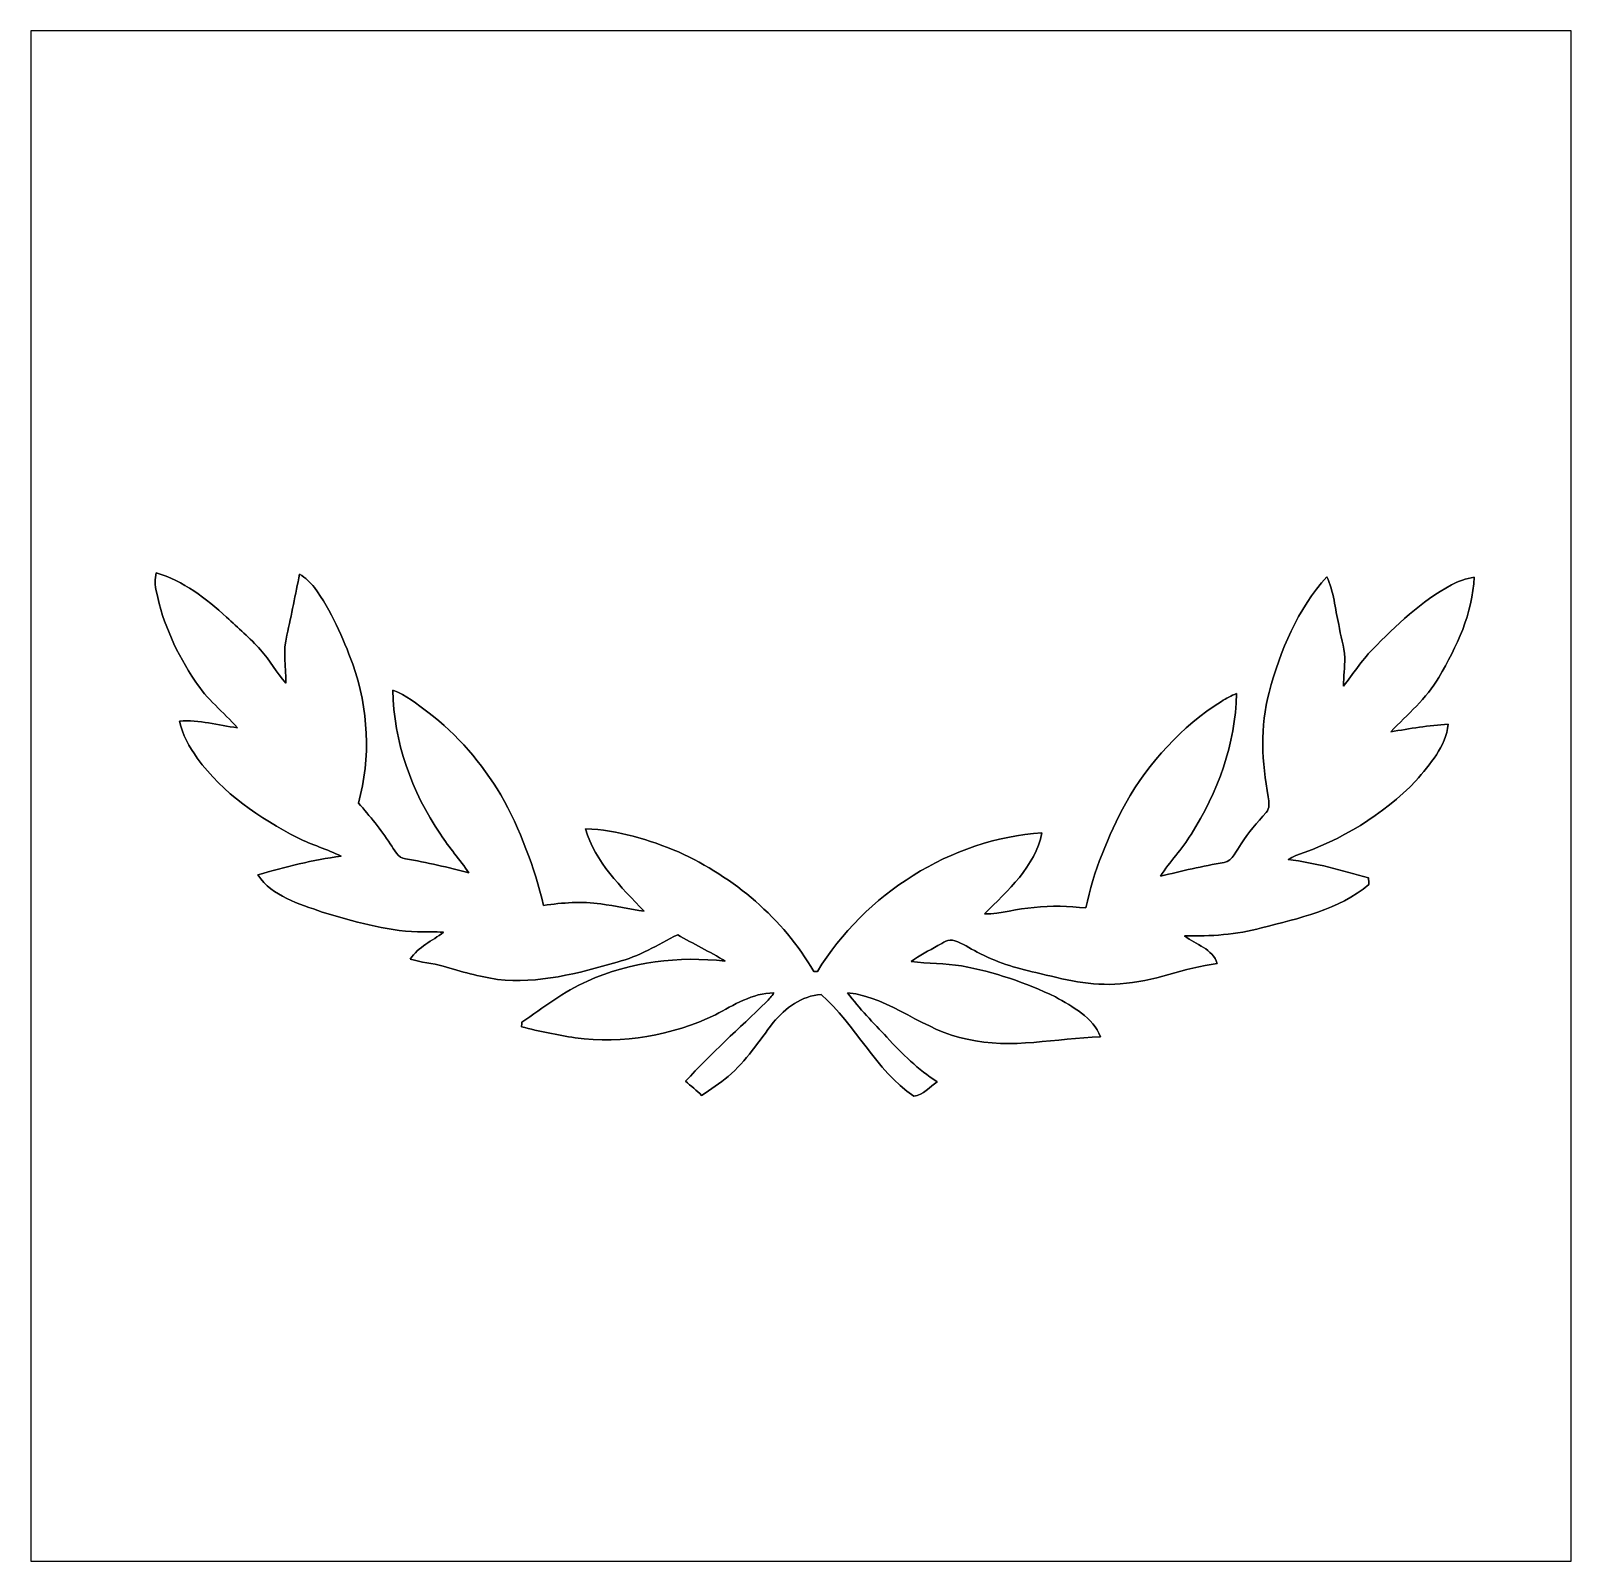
# Model space of a CAD drawing. Header units: centimetres. Extents: x -16.8 to 16.8, y -16.7 to 16.7.
import ezdxf

# ---------------------------------------------------------------- set-up
doc = ezdxf.new("R2010")
doc.units = ezdxf.units.CM
doc.header["$MEASUREMENT"] = 0
doc.layers.add('Layer 1', color=7, linetype='Continuous')

msp = doc.modelspace()

# ---------------------------------------------------------------- linework, layer by layer
at = {"layer": 'Layer 1', "color": 7}
for points, knots in [([(-16.77458, 16.66875), (-16.77458, 16.66875), (16.77458, 16.66875), (16.77458, 16.66875), (16.77458, 16.66875), (16.77458, 16.66875), (16.77458, -16.66875), (16.77458, -16.66875), (16.77458, -16.66875), (16.77458, -16.66875), (-16.77458, -16.66875), (-16.77458, -16.66875), (-16.77458, -16.66875), (-16.77458, -16.66875), (-16.77458, 16.66875), (-16.77458, 16.66875), (-16.77458, 16.66875), (-16.77458, 16.66875), (-16.77458, 16.66875), (-16.77458, 16.66875)], [0, 0, 0, 0, 0.16666667, 0.16666667, 0.16666667, 0.16666667, 0.33333333, 0.33333333, 0.33333333, 0.33333333, 0.5, 0.5, 0.5, 0.5, 0.66666667, 0.66666667, 0.66666667, 0.66666667, 1, 1, 1, 1]), ([(-14.04514, 4.85916), (-14.07019, 4.72405), (-14.07407, 4.58576), (-14.0395, 4.451), (-14.0395, 4.451), (-13.89627, 3.75214), (-13.59112, 3.0928), (-13.19601, 2.50155), (-13.19601, 2.50155), (-12.94342, 2.11561), (-12.57935, 1.82563), (-12.27349, 1.48519), (-12.27349, 1.48519), (-12.694, 1.53987), (-13.10605, 1.66511), (-13.53644, 1.63054), (-13.53644, 1.63054), (-13.4747, 1.33421), (-13.31842, 1.06821), (-13.14838, 0.82162), (-13.14838, 0.82162), (-12.59417, 0.05609), (-11.79019, -0.48154), (-10.96045, -0.90981), (-10.96045, -0.90981), (-10.6553, -1.06751), (-10.32157, -1.15746), (-10.01466, -1.31128), (-10.01466, -1.31128), (-10.63166, -1.38924), (-11.23421, -1.54481), (-11.83005, -1.71909), (-11.83005, -1.71909), (-11.51326, -2.19216), (-10.93188, -2.34491), (-10.42811, -2.52906), (-10.42811, -2.52906), (-9.75043, -2.72803), (-9.0618, -2.93476), (-8.35096, -2.95981), (-8.35096, -2.95981), (-8.16222, -2.96051), (-7.97348, -2.95451), (-7.78475, -2.96827), (-7.78475, -2.96827), (-8.03346, -3.15595), (-8.33296, -3.28189), (-8.50865, -3.55318), (-8.50865, -3.55318), (-8.27511, -3.62973), (-8.0264, -3.64031), (-7.79039, -3.70699), (-7.79039, -3.70699), (-7.40269, -3.82411), (-7.01181, -3.937), (-6.61, -3.99415), (-6.61, -3.99415), (-5.72629, -4.09575), (-4.84752, -3.86292), (-4.00614, -3.61703), (-4.00614, -3.61703), (-3.53131, -3.50414), (-3.11785, -3.23779), (-2.6857, -3.02331), (-2.6857, -3.02331), (-2.3435, -3.22051), (-1.98332, -3.38878), (-1.64924, -3.59939), (-1.64924, -3.59939), (-2.66206, -3.47768), (-3.7144, -3.61491), (-4.64891, -4.03119), (-4.64891, -4.03119), (-5.16784, -4.25909), (-5.61587, -4.60904), (-6.07907, -4.92936), (-6.07907, -4.92936), (-6.08083, -4.95406), (-6.08401, -5.00309), (-6.08577, -5.02779), (-6.08577, -5.02779), (-5.70054, -5.12833), (-5.30966, -5.20629), (-4.91631, -5.26697), (-4.91631, -5.26697), (-3.87879, -5.40597), (-2.80599, -5.22005), (-1.86514, -4.76532), (-1.86514, -4.76532), (-1.46226, -4.5533), (-1.06186, -4.29048), (-0.58808, -4.28872), (-0.58808, -4.28872), (-0.64135, -4.36069), (-0.69674, -4.43195), (-0.76129, -4.49439), (-0.76129, -4.49439), (-1.34585, -5.06659), (-1.96391, -5.6067), (-2.51354, -6.21383), (-2.51354, -6.21383), (-2.39501, -6.31437), (-2.27894, -6.41773), (-2.16359, -6.52286), (-2.16359, -6.52286), (-1.96709, -6.3881), (-1.76918, -6.2551), (-1.58291, -6.10729), (-1.58291, -6.10729), (-1.19592, -5.77109), (-0.91546, -5.33717), (-0.60325, -4.93607), (-0.60325, -4.93607), (-0.34114, -4.62033), (0.01552, -4.34834), (0.43956, -4.3247), (0.43956, -4.3247), (1.19521, -4.98934), (1.61678, -5.963), (2.45921, -6.5405), (2.45921, -6.5405), (2.66629, -6.52251), (2.80176, -6.32495), (2.96792, -6.22512), (2.96792, -6.22512), (2.55058, -5.96477), (2.20486, -5.61234), (1.87007, -5.25604), (1.87007, -5.25604), (1.57868, -4.93818), (1.26471, -4.63762), (1.01494, -4.28484), (1.01494, -4.28484), (1.96744, -4.39455), (2.68887, -5.12727), (3.62126, -5.29908), (3.62126, -5.29908), (4.58117, -5.52344), (5.55731, -5.27191), (6.52392, -5.24792), (6.52392, -5.24792), (6.35776, -4.82), (5.91749, -4.58999), (5.54037, -4.37586), (5.54037, -4.37586), (4.89197, -4.06717), (4.20652, -3.82764), (3.49814, -3.70205), (3.49814, -3.70205), (3.13408, -3.6449), (2.76437, -3.65019), (2.39889, -3.60398), (2.39889, -3.60398), (2.58551, -3.47804), (2.78306, -3.36973), (2.9778, -3.2572), (2.9778, -3.2572), (3.09245, -3.20005), (3.20887, -3.10197), (3.34892, -3.15595), (3.34892, -3.15595), (3.52249, -3.21028), (3.67383, -3.31787), (3.83611, -3.39831), (3.83611, -3.39831), (4.23369, -3.62021), (4.67678, -3.74297), (5.11739, -3.84739), (5.11739, -3.84739), (5.71817, -3.99062), (6.32742, -4.15008), (6.95149, -4.09046), (6.95149, -4.09046), (7.67821, -4.05377), (8.34884, -3.73592), (9.06709, -3.65054), (9.06709, -3.65054), (8.96796, -3.32493), (8.59649, -3.24203), (8.35554, -3.04694), (8.35554, -3.04694), (8.91857, -3.054), (9.48831, -3.02578), (10.033, -2.87196), (10.033, -2.87196), (10.84227, -2.66277), (11.71434, -2.48603), (12.36698, -1.92511), (12.36698, -1.92511), (12.36521, -1.87784), (12.36345, -1.83056), (12.36239, -1.78364), (12.36239, -1.78364), (11.78419, -1.62419), (11.20669, -1.4538), (10.60909, -1.38359), (10.60909, -1.38359), (10.66447, -1.35255), (10.71986, -1.32115), (10.77948, -1.29893), (10.77948, -1.29893), (11.75879, -0.96555), (12.67319, -0.41593), (13.39427, 0.32879), (13.39427, 0.32879), (13.69236, 0.69144), (14.04655, 1.07244), (14.09594, 1.56139), (14.09594, 1.56139), (13.67437, 1.54058), (13.25915, 1.46473), (12.84287, 1.40053), (12.84287, 1.40053), (13.21117, 1.77729), (13.62498, 2.1209), (13.88957, 2.58445), (13.88957, 2.58445), (14.28291, 3.24767), (14.62969, 3.9818), (14.66039, 4.76426), (14.66039, 4.76426), (14.48858, 4.73216), (14.3189, 4.6863), (14.16579, 4.59987), (14.16579, 4.59987), (13.50821, 4.24074), (12.96211, 3.71722), (12.44071, 3.18735), (12.44071, 3.18735), (12.20505, 2.94428), (12.02655, 2.65571), (11.81523, 2.39324), (11.81523, 2.39324), (11.81735, 2.60032), (11.84346, 2.80564), (11.84557, 3.01237), (11.84557, 3.01237), (11.82864, 3.2579), (11.75103, 3.49426), (11.71081, 3.73592), (11.71081, 3.73592), (11.63249, 4.0834), (11.60321, 4.44994), (11.45328, 4.77696), (11.45328, 4.77696), (10.81334, 4.07), (10.43799, 3.16759), (10.19598, 2.25601), (10.19598, 2.25601), (9.99631, 1.51553), (10.03688, 0.72884), (10.17658, -0.0187), (10.17658, -0.0187), (10.18752, -0.13335), (10.22103, -0.2667), (10.13142, -0.35842), (10.13142, -0.35842), (9.93881, -0.5782), (9.73984, -0.7941), (9.58638, -1.04458), (9.58638, -1.04458), (9.47773, -1.18357), (9.41458, -1.41182), (9.21385, -1.44745), (9.21385, -1.44745), (8.74783, -1.52612), (8.28816, -1.63548), (7.8292, -1.74696), (7.8292, -1.74696), (8.02887, -1.4291), (8.2998, -1.16205), (8.49489, -0.83996), (8.49489, -0.83996), (9.07803, 0.07479), (9.46362, 1.13841), (9.48619, 2.22991), (9.48619, 2.22991), (9.37154, 2.18405), (9.26112, 2.1276), (9.15705, 2.06128), (9.15705, 2.06128), (8.29204, 1.50989), (7.5752, 0.73836), (7.07178, -0.15416), (7.07178, -0.15416), (6.68726, -0.87418), (6.37293, -1.63583), (6.20571, -2.43734), (6.20571, -2.43734), (5.83001, -2.40594), (5.45253, -2.37949), (5.07682, -2.42676), (5.07682, -2.42676), (4.71346, -2.45322), (4.35963, -2.56611), (3.9945, -2.56928), (3.9945, -2.56928), (4.50003, -2.0634), (5.10364, -1.53776), (5.24686, -0.80328), (5.24686, -0.80328), (3.25579, -0.93804), (1.39594, -2.13184), (0.35701, -3.82199), (0.35701, -3.82199), (0.3369, -3.82235), (0.29669, -3.82305), (0.27658, -3.82341), (0.27658, -3.82341), (-0.38735, -2.66488), (-1.45874, -1.772), (-2.66488, -1.21955), (-2.66488, -1.21955), (-3.30729, -0.95038), (-3.98956, -0.73766), (-4.69018, -0.71614), (-4.69018, -0.71614), (-4.4831, -1.44074), (-3.91724, -1.98014), (-3.4163, -2.51178), (-3.4163, -2.51178), (-3.73063, -2.45957), (-4.04283, -2.39466), (-4.35822, -2.3495), (-4.35822, -2.3495), (-4.77238, -2.29129), (-5.19289, -2.32481), (-5.60529, -2.38337), (-5.60529, -2.38337), (-5.80813, -1.54411), (-6.11646, -0.7299), (-6.53662, 0.0254), (-6.53662, 0.0254), (-6.94972, 0.71508), (-7.48206, 1.33773), (-8.12483, 1.82351), (-8.12483, 1.82351), (-8.36436, 2.00378), (-8.60319, 2.19781), (-8.88683, 2.3047), (-8.88683, 2.3047), (-8.87695, 1.18533), (-8.47831, 0.08961), (-7.85248, -0.83185), (-7.85248, -0.83185), (-7.66374, -1.12642), (-7.42844, -1.38783), (-7.23124, -1.67675), (-7.23124, -1.67675), (-7.68703, -1.55681), (-8.14388, -1.4411), (-8.6106, -1.37054), (-8.6106, -1.37054), (-8.78734, -1.35573), (-8.85437, -1.16346), (-8.94786, -1.04422), (-8.94786, -1.04422), (-9.15, -0.72672), (-9.38989, -0.43639), (-9.6393, -0.15522), (-9.6393, -0.15522), (-9.36166, 0.83256), (-9.42375, 1.90535), (-9.76066, 2.87055), (-9.76066, 2.87055), (-9.98044, 3.45369), (-10.22985, 4.0319), (-10.59392, 4.54131), (-10.59392, 4.54131), (-10.69023, 4.65173), (-10.79676, 4.75439), (-10.91953, 4.83482), (-10.91953, 4.83482), (-11.01408, 4.39244), (-11.09839, 3.94758), (-11.19505, 3.50555), (-11.19505, 3.50555), (-11.28818, 3.16265), (-11.22257, 2.80741), (-11.21974, 2.45886), (-11.21974, 2.45886), (-11.424, 2.6857), (-11.56194, 2.96404), (-11.77219, 3.18558), (-11.77219, 3.18558), (-12.00291, 3.43711), (-12.25726, 3.66536), (-12.51021, 3.89431), (-12.51021, 3.89431), (-12.96141, 4.29648), (-13.45036, 4.69794), (-14.04514, 4.85916)], [0, 0, 0, 0, 0.01010101, 0.01010101, 0.01010101, 0.01010101, 0.02020202, 0.02020202, 0.02020202, 0.02020202, 0.03030303, 0.03030303, 0.03030303, 0.03030303, 0.04040404, 0.04040404, 0.04040404, 0.04040404, 0.05050505, 0.05050505, 0.05050505, 0.05050505, 0.06060606, 0.06060606, 0.06060606, 0.06060606, 0.07070707, 0.07070707, 0.07070707, 0.07070707, 0.08080808, 0.08080808, 0.08080808, 0.08080808, 0.09090909, 0.09090909, 0.09090909, 0.09090909, 0.1010101, 0.1010101, 0.1010101, 0.1010101, 0.11111111, 0.11111111, 0.11111111, 0.11111111, 0.12121212, 0.12121212, 0.12121212, 0.12121212, 0.13131313, 0.13131313, 0.13131313, 0.13131313, 0.14141414, 0.14141414, 0.14141414, 0.14141414, 0.15151515, 0.15151515, 0.15151515, 0.15151515, 0.16161616, 0.16161616, 0.16161616, 0.16161616, 0.17171717, 0.17171717, 0.17171717, 0.17171717, 0.18181818, 0.18181818, 0.18181818, 0.18181818, 0.19191919, 0.19191919, 0.19191919, 0.19191919, 0.2020202, 0.2020202, 0.2020202, 0.2020202, 0.21212121, 0.21212121, 0.21212121, 0.21212121, 0.22222222, 0.22222222, 0.22222222, 0.22222222, 0.23232323, 0.23232323, 0.23232323, 0.23232323, 0.24242424, 0.24242424, 0.24242424, 0.24242424, 0.25252525, 0.25252525, 0.25252525, 0.25252525, 0.26262626, 0.26262626, 0.26262626, 0.26262626, 0.27272727, 0.27272727, 0.27272727, 0.27272727, 0.28282828, 0.28282828, 0.28282828, 0.28282828, 0.29292929, 0.29292929, 0.29292929, 0.29292929, 0.3030303, 0.3030303, 0.3030303, 0.3030303, 0.31313131, 0.31313131, 0.31313131, 0.31313131, 0.32323232, 0.32323232, 0.32323232, 0.32323232, 0.33333333, 0.33333333, 0.33333333, 0.33333333, 0.34343434, 0.34343434, 0.34343434, 0.34343434, 0.35353535, 0.35353535, 0.35353535, 0.35353535, 0.36363636, 0.36363636, 0.36363636, 0.36363636, 0.37373737, 0.37373737, 0.37373737, 0.37373737, 0.38383838, 0.38383838, 0.38383838, 0.38383838, 0.39393939, 0.39393939, 0.39393939, 0.39393939, 0.4040404, 0.4040404, 0.4040404, 0.4040404, 0.41414141, 0.41414141, 0.41414141, 0.41414141, 0.42424242, 0.42424242, 0.42424242, 0.42424242, 0.43434343, 0.43434343, 0.43434343, 0.43434343, 0.44444444, 0.44444444, 0.44444444, 0.44444444, 0.45454545, 0.45454545, 0.45454545, 0.45454545, 0.46464646, 0.46464646, 0.46464646, 0.46464646, 0.47474747, 0.47474747, 0.47474747, 0.47474747, 0.48484848, 0.48484848, 0.48484848, 0.48484848, 0.49494949, 0.49494949, 0.49494949, 0.49494949, 0.50505051, 0.50505051, 0.50505051, 0.50505051, 0.51515152, 0.51515152, 0.51515152, 0.51515152, 0.52525253, 0.52525253, 0.52525253, 0.52525253, 0.53535354, 0.53535354, 0.53535354, 0.53535354, 0.54545455, 0.54545455, 0.54545455, 0.54545455, 0.55555556, 0.55555556, 0.55555556, 0.55555556, 0.56565657, 0.56565657, 0.56565657, 0.56565657, 0.57575758, 0.57575758, 0.57575758, 0.57575758, 0.58585859, 0.58585859, 0.58585859, 0.58585859, 0.5959596, 0.5959596, 0.5959596, 0.5959596, 0.60606061, 0.60606061, 0.60606061, 0.60606061, 0.61616162, 0.61616162, 0.61616162, 0.61616162, 0.62626263, 0.62626263, 0.62626263, 0.62626263, 0.63636364, 0.63636364, 0.63636364, 0.63636364, 0.64646465, 0.64646465, 0.64646465, 0.64646465, 0.65656566, 0.65656566, 0.65656566, 0.65656566, 0.66666667, 0.66666667, 0.66666667, 0.66666667, 0.67676768, 0.67676768, 0.67676768, 0.67676768, 0.68686869, 0.68686869, 0.68686869, 0.68686869, 0.6969697, 0.6969697, 0.6969697, 0.6969697, 0.70707071, 0.70707071, 0.70707071, 0.70707071, 0.71717172, 0.71717172, 0.71717172, 0.71717172, 0.72727273, 0.72727273, 0.72727273, 0.72727273, 0.73737374, 0.73737374, 0.73737374, 0.73737374, 0.74747475, 0.74747475, 0.74747475, 0.74747475, 0.75757576, 0.75757576, 0.75757576, 0.75757576, 0.76767677, 0.76767677, 0.76767677, 0.76767677, 0.77777778, 0.77777778, 0.77777778, 0.77777778, 0.78787879, 0.78787879, 0.78787879, 0.78787879, 0.7979798, 0.7979798, 0.7979798, 0.7979798, 0.80808081, 0.80808081, 0.80808081, 0.80808081, 0.81818182, 0.81818182, 0.81818182, 0.81818182, 0.82828283, 0.82828283, 0.82828283, 0.82828283, 0.83838384, 0.83838384, 0.83838384, 0.83838384, 0.84848485, 0.84848485, 0.84848485, 0.84848485, 0.85858586, 0.85858586, 0.85858586, 0.85858586, 0.86868687, 0.86868687, 0.86868687, 0.86868687, 0.87878788, 0.87878788, 0.87878788, 0.87878788, 0.88888889, 0.88888889, 0.88888889, 0.88888889, 0.8989899, 0.8989899, 0.8989899, 0.8989899, 0.90909091, 0.90909091, 0.90909091, 0.90909091, 0.91919192, 0.91919192, 0.91919192, 0.91919192, 0.92929293, 0.92929293, 0.92929293, 0.92929293, 0.93939394, 0.93939394, 0.93939394, 0.93939394, 0.94949495, 0.94949495, 0.94949495, 0.94949495, 0.95959596, 0.95959596, 0.95959596, 0.95959596, 0.96969697, 0.96969697, 0.96969697, 0.96969697, 0.97979798, 0.97979798, 0.97979798, 0.97979798, 1, 1, 1, 1])]:
    msp.add_open_spline(points, degree=3, knots=knots, dxfattribs=at)
at = {"layer": 'Layer 1', "color": 251}
msp.add_open_spline([(-14.04514, 4.85916), (-13.45036, 4.69794), (-12.96141, 4.29648), (-12.51021, 3.89431), (-12.51021, 3.89431), (-12.25726, 3.66536), (-12.00291, 3.43711), (-11.77219, 3.18558), (-11.77219, 3.18558), (-11.56194, 2.96404), (-11.424, 2.6857), (-11.21974, 2.45886), (-11.21974, 2.45886), (-11.22257, 2.80741), (-11.28818, 3.16265), (-11.19505, 3.50555), (-11.19505, 3.50555), (-11.09839, 3.94758), (-11.01408, 4.39244), (-10.91953, 4.83482), (-10.91953, 4.83482), (-10.79676, 4.75439), (-10.69023, 4.65173), (-10.59392, 4.54131), (-10.59392, 4.54131), (-10.22985, 4.0319), (-9.98044, 3.45369), (-9.76066, 2.87055), (-9.76066, 2.87055), (-9.42375, 1.90535), (-9.36166, 0.83256), (-9.6393, -0.15522), (-9.6393, -0.15522), (-9.38989, -0.43639), (-9.15, -0.72672), (-8.94786, -1.04422), (-8.94786, -1.04422), (-8.85437, -1.16346), (-8.78734, -1.35573), (-8.6106, -1.37054), (-8.6106, -1.37054), (-8.14388, -1.4411), (-7.68703, -1.55681), (-7.23124, -1.67675), (-7.23124, -1.67675), (-7.42844, -1.38783), (-7.66374, -1.12642), (-7.85248, -0.83185), (-7.85248, -0.83185), (-8.47831, 0.08961), (-8.87695, 1.18533), (-8.88683, 2.3047), (-8.88683, 2.3047), (-8.60319, 2.19781), (-8.36436, 2.00378), (-8.12483, 1.82351), (-8.12483, 1.82351), (-7.48206, 1.33773), (-6.94972, 0.71508), (-6.53662, 0.0254), (-6.53662, 0.0254), (-6.11646, -0.7299), (-5.80813, -1.54411), (-5.60529, -2.38337), (-5.60529, -2.38337), (-5.19289, -2.32481), (-4.77238, -2.29129), (-4.35822, -2.3495), (-4.35822, -2.3495), (-4.04283, -2.39466), (-3.73063, -2.45957), (-3.4163, -2.51178), (-3.4163, -2.51178), (-3.91724, -1.98014), (-4.4831, -1.44074), (-4.69018, -0.71614), (-4.69018, -0.71614), (-3.98956, -0.73766), (-3.30729, -0.95038), (-2.66488, -1.21955), (-2.66488, -1.21955), (-1.45874, -1.772), (-0.38735, -2.66488), (0.27658, -3.82341), (0.27658, -3.82341), (0.29669, -3.82305), (0.3369, -3.82235), (0.35701, -3.82199), (0.35701, -3.82199), (1.39594, -2.13184), (3.25579, -0.93804), (5.24686, -0.80328), (5.24686, -0.80328), (5.10364, -1.53776), (4.50003, -2.0634), (3.9945, -2.56928), (3.9945, -2.56928), (4.35963, -2.56611), (4.71346, -2.45322), (5.07682, -2.42676), (5.07682, -2.42676), (5.45253, -2.37949), (5.83001, -2.40594), (6.20571, -2.43734), (6.20571, -2.43734), (6.37293, -1.63583), (6.68726, -0.87418), (7.07178, -0.15416), (7.07178, -0.15416), (7.5752, 0.73836), (8.29204, 1.50989), (9.15705, 2.06128), (9.15705, 2.06128), (9.26112, 2.1276), (9.37154, 2.18405), (9.48619, 2.22991), (9.48619, 2.22991), (9.46362, 1.13841), (9.07803, 0.07479), (8.49489, -0.83996), (8.49489, -0.83996), (8.2998, -1.16205), (8.02887, -1.4291), (7.8292, -1.74696), (7.8292, -1.74696), (8.28816, -1.63548), (8.74783, -1.52612), (9.21385, -1.44745), (9.21385, -1.44745), (9.41458, -1.41182), (9.47773, -1.18357), (9.58638, -1.04458), (9.58638, -1.04458), (9.73984, -0.7941), (9.93881, -0.5782), (10.13142, -0.35842), (10.13142, -0.35842), (10.22103, -0.2667), (10.18752, -0.13335), (10.17658, -0.0187), (10.17658, -0.0187), (10.03688, 0.72884), (9.99631, 1.51553), (10.19598, 2.25601), (10.19598, 2.25601), (10.43799, 3.16759), (10.81334, 4.07), (11.45328, 4.77696), (11.45328, 4.77696), (11.60321, 4.44994), (11.63249, 4.0834), (11.71081, 3.73592), (11.71081, 3.73592), (11.75103, 3.49426), (11.82864, 3.2579), (11.84557, 3.01237), (11.84557, 3.01237), (11.84346, 2.80564), (11.81735, 2.60032), (11.81523, 2.39324), (11.81523, 2.39324), (12.02655, 2.65571), (12.20505, 2.94428), (12.44071, 3.18735), (12.44071, 3.18735), (12.96211, 3.71722), (13.50821, 4.24074), (14.16579, 4.59987), (14.16579, 4.59987), (14.3189, 4.6863), (14.48858, 4.73216), (14.66039, 4.76426), (14.66039, 4.76426), (14.62969, 3.9818), (14.28291, 3.24767), (13.88957, 2.58445), (13.88957, 2.58445), (13.62498, 2.1209), (13.21117, 1.77729), (12.84287, 1.40053), (12.84287, 1.40053), (13.25915, 1.46473), (13.67437, 1.54058), (14.09594, 1.56139), (14.09594, 1.56139), (14.04655, 1.07244), (13.69236, 0.69144), (13.39427, 0.32879), (13.39427, 0.32879), (12.67319, -0.41593), (11.75879, -0.96555), (10.77948, -1.29893), (10.77948, -1.29893), (10.71986, -1.32115), (10.66447, -1.35255), (10.60909, -1.38359), (10.60909, -1.38359), (11.20669, -1.4538), (11.78419, -1.62419), (12.36239, -1.78364), (12.36239, -1.78364), (12.36345, -1.83056), (12.36521, -1.87784), (12.36698, -1.92511), (12.36698, -1.92511), (11.71434, -2.48603), (10.84227, -2.66277), (10.033, -2.87196), (10.033, -2.87196), (9.48831, -3.02578), (8.91857, -3.054), (8.35554, -3.04694), (8.35554, -3.04694), (8.59649, -3.24203), (8.96796, -3.32493), (9.06709, -3.65054), (9.06709, -3.65054), (8.34884, -3.73592), (7.67821, -4.05377), (6.95149, -4.09046), (6.95149, -4.09046), (6.32742, -4.15008), (5.71817, -3.99062), (5.11739, -3.84739), (5.11739, -3.84739), (4.67678, -3.74297), (4.23369, -3.62021), (3.83611, -3.39831), (3.83611, -3.39831), (3.67383, -3.31787), (3.52249, -3.21028), (3.34892, -3.15595), (3.34892, -3.15595), (3.20887, -3.10197), (3.09245, -3.20005), (2.9778, -3.2572), (2.9778, -3.2572), (2.78306, -3.36973), (2.58551, -3.47804), (2.39889, -3.60398), (2.39889, -3.60398), (2.76437, -3.65019), (3.13408, -3.6449), (3.49814, -3.70205), (3.49814, -3.70205), (4.20652, -3.82764), (4.89197, -4.06717), (5.54037, -4.37586), (5.54037, -4.37586), (5.91749, -4.58999), (6.35776, -4.82), (6.52392, -5.24792), (6.52392, -5.24792), (5.55731, -5.27191), (4.58117, -5.52344), (3.62126, -5.29908), (3.62126, -5.29908), (2.68887, -5.12727), (1.96744, -4.39455), (1.01494, -4.28484), (1.01494, -4.28484), (1.26471, -4.63762), (1.57868, -4.93818), (1.87007, -5.25604), (1.87007, -5.25604), (2.20486, -5.61234), (2.55058, -5.96477), (2.96792, -6.22512), (2.96792, -6.22512), (2.80176, -6.32495), (2.66629, -6.52251), (2.45921, -6.5405), (2.45921, -6.5405), (1.61678, -5.963), (1.19521, -4.98934), (0.43956, -4.3247), (0.43956, -4.3247), (0.01552, -4.34834), (-0.34114, -4.62033), (-0.60325, -4.93607), (-0.60325, -4.93607), (-0.91546, -5.33717), (-1.19592, -5.77109), (-1.58291, -6.10729), (-1.58291, -6.10729), (-1.76918, -6.2551), (-1.96709, -6.3881), (-2.16359, -6.52286), (-2.16359, -6.52286), (-2.27894, -6.41773), (-2.39501, -6.31437), (-2.51354, -6.21383), (-2.51354, -6.21383), (-1.96391, -5.6067), (-1.34585, -5.06659), (-0.76129, -4.49439), (-0.76129, -4.49439), (-0.69674, -4.43195), (-0.64135, -4.36069), (-0.58808, -4.28872), (-0.58808, -4.28872), (-1.06186, -4.29048), (-1.46226, -4.5533), (-1.86514, -4.76532), (-1.86514, -4.76532), (-2.80599, -5.22005), (-3.87879, -5.40597), (-4.91631, -5.26697), (-4.91631, -5.26697), (-5.30966, -5.20629), (-5.70054, -5.12833), (-6.08577, -5.02779), (-6.08577, -5.02779), (-6.08401, -5.00309), (-6.08083, -4.95406), (-6.07907, -4.92936), (-6.07907, -4.92936), (-5.61587, -4.60904), (-5.16784, -4.25909), (-4.64891, -4.03119), (-4.64891, -4.03119), (-3.7144, -3.61491), (-2.66206, -3.47768), (-1.64924, -3.59939), (-1.64924, -3.59939), (-1.98332, -3.38878), (-2.3435, -3.22051), (-2.6857, -3.02331), (-2.6857, -3.02331), (-3.11785, -3.23779), (-3.53131, -3.50414), (-4.00614, -3.61703), (-4.00614, -3.61703), (-4.84752, -3.86292), (-5.72629, -4.09575), (-6.61, -3.99415), (-6.61, -3.99415), (-7.01181, -3.937), (-7.40269, -3.82411), (-7.79039, -3.70699), (-7.79039, -3.70699), (-8.0264, -3.64031), (-8.27511, -3.62973), (-8.50865, -3.55318), (-8.50865, -3.55318), (-8.33296, -3.28189), (-8.03346, -3.15595), (-7.78475, -2.96827), (-7.78475, -2.96827), (-7.97348, -2.95451), (-8.16222, -2.96051), (-8.35096, -2.95981), (-8.35096, -2.95981), (-9.0618, -2.93476), (-9.75043, -2.72803), (-10.42811, -2.52906), (-10.42811, -2.52906), (-10.93188, -2.34491), (-11.51326, -2.19216), (-11.83005, -1.71909), (-11.83005, -1.71909), (-11.23421, -1.54481), (-10.63166, -1.38924), (-10.01466, -1.31128), (-10.01466, -1.31128), (-10.32157, -1.15746), (-10.6553, -1.06751), (-10.96045, -0.90981), (-10.96045, -0.90981), (-11.79019, -0.48154), (-12.59417, 0.05609), (-13.14838, 0.82162), (-13.14838, 0.82162), (-13.31842, 1.06821), (-13.4747, 1.33421), (-13.53644, 1.63054), (-13.53644, 1.63054), (-13.10605, 1.66511), (-12.694, 1.53987), (-12.27349, 1.48519), (-12.27349, 1.48519), (-12.57935, 1.82563), (-12.94342, 2.11561), (-13.19601, 2.50155), (-13.19601, 2.50155), (-13.59112, 3.0928), (-13.89627, 3.75214), (-14.0395, 4.451), (-14.0395, 4.451), (-14.07407, 4.58576), (-14.07019, 4.72405), (-14.04514, 4.85916)], degree=3, knots=[0, 0, 0, 0, 0.01010101, 0.01010101, 0.01010101, 0.01010101, 0.02020202, 0.02020202, 0.02020202, 0.02020202, 0.03030303, 0.03030303, 0.03030303, 0.03030303, 0.04040404, 0.04040404, 0.04040404, 0.04040404, 0.05050505, 0.05050505, 0.05050505, 0.05050505, 0.06060606, 0.06060606, 0.06060606, 0.06060606, 0.07070707, 0.07070707, 0.07070707, 0.07070707, 0.08080808, 0.08080808, 0.08080808, 0.08080808, 0.09090909, 0.09090909, 0.09090909, 0.09090909, 0.1010101, 0.1010101, 0.1010101, 0.1010101, 0.11111111, 0.11111111, 0.11111111, 0.11111111, 0.12121212, 0.12121212, 0.12121212, 0.12121212, 0.13131313, 0.13131313, 0.13131313, 0.13131313, 0.14141414, 0.14141414, 0.14141414, 0.14141414, 0.15151515, 0.15151515, 0.15151515, 0.15151515, 0.16161616, 0.16161616, 0.16161616, 0.16161616, 0.17171717, 0.17171717, 0.17171717, 0.17171717, 0.18181818, 0.18181818, 0.18181818, 0.18181818, 0.19191919, 0.19191919, 0.19191919, 0.19191919, 0.2020202, 0.2020202, 0.2020202, 0.2020202, 0.21212121, 0.21212121, 0.21212121, 0.21212121, 0.22222222, 0.22222222, 0.22222222, 0.22222222, 0.23232323, 0.23232323, 0.23232323, 0.23232323, 0.24242424, 0.24242424, 0.24242424, 0.24242424, 0.25252525, 0.25252525, 0.25252525, 0.25252525, 0.26262626, 0.26262626, 0.26262626, 0.26262626, 0.27272727, 0.27272727, 0.27272727, 0.27272727, 0.28282828, 0.28282828, 0.28282828, 0.28282828, 0.29292929, 0.29292929, 0.29292929, 0.29292929, 0.3030303, 0.3030303, 0.3030303, 0.3030303, 0.31313131, 0.31313131, 0.31313131, 0.31313131, 0.32323232, 0.32323232, 0.32323232, 0.32323232, 0.33333333, 0.33333333, 0.33333333, 0.33333333, 0.34343434, 0.34343434, 0.34343434, 0.34343434, 0.35353535, 0.35353535, 0.35353535, 0.35353535, 0.36363636, 0.36363636, 0.36363636, 0.36363636, 0.37373737, 0.37373737, 0.37373737, 0.37373737, 0.38383838, 0.38383838, 0.38383838, 0.38383838, 0.39393939, 0.39393939, 0.39393939, 0.39393939, 0.4040404, 0.4040404, 0.4040404, 0.4040404, 0.41414141, 0.41414141, 0.41414141, 0.41414141, 0.42424242, 0.42424242, 0.42424242, 0.42424242, 0.43434343, 0.43434343, 0.43434343, 0.43434343, 0.44444444, 0.44444444, 0.44444444, 0.44444444, 0.45454545, 0.45454545, 0.45454545, 0.45454545, 0.46464646, 0.46464646, 0.46464646, 0.46464646, 0.47474747, 0.47474747, 0.47474747, 0.47474747, 0.48484848, 0.48484848, 0.48484848, 0.48484848, 0.49494949, 0.49494949, 0.49494949, 0.49494949, 0.50505051, 0.50505051, 0.50505051, 0.50505051, 0.51515152, 0.51515152, 0.51515152, 0.51515152, 0.52525253, 0.52525253, 0.52525253, 0.52525253, 0.53535354, 0.53535354, 0.53535354, 0.53535354, 0.54545455, 0.54545455, 0.54545455, 0.54545455, 0.55555556, 0.55555556, 0.55555556, 0.55555556, 0.56565657, 0.56565657, 0.56565657, 0.56565657, 0.57575758, 0.57575758, 0.57575758, 0.57575758, 0.58585859, 0.58585859, 0.58585859, 0.58585859, 0.5959596, 0.5959596, 0.5959596, 0.5959596, 0.60606061, 0.60606061, 0.60606061, 0.60606061, 0.61616162, 0.61616162, 0.61616162, 0.61616162, 0.62626263, 0.62626263, 0.62626263, 0.62626263, 0.63636364, 0.63636364, 0.63636364, 0.63636364, 0.64646465, 0.64646465, 0.64646465, 0.64646465, 0.65656566, 0.65656566, 0.65656566, 0.65656566, 0.66666667, 0.66666667, 0.66666667, 0.66666667, 0.67676768, 0.67676768, 0.67676768, 0.67676768, 0.68686869, 0.68686869, 0.68686869, 0.68686869, 0.6969697, 0.6969697, 0.6969697, 0.6969697, 0.70707071, 0.70707071, 0.70707071, 0.70707071, 0.71717172, 0.71717172, 0.71717172, 0.71717172, 0.72727273, 0.72727273, 0.72727273, 0.72727273, 0.73737374, 0.73737374, 0.73737374, 0.73737374, 0.74747475, 0.74747475, 0.74747475, 0.74747475, 0.75757576, 0.75757576, 0.75757576, 0.75757576, 0.76767677, 0.76767677, 0.76767677, 0.76767677, 0.77777778, 0.77777778, 0.77777778, 0.77777778, 0.78787879, 0.78787879, 0.78787879, 0.78787879, 0.7979798, 0.7979798, 0.7979798, 0.7979798, 0.80808081, 0.80808081, 0.80808081, 0.80808081, 0.81818182, 0.81818182, 0.81818182, 0.81818182, 0.82828283, 0.82828283, 0.82828283, 0.82828283, 0.83838384, 0.83838384, 0.83838384, 0.83838384, 0.84848485, 0.84848485, 0.84848485, 0.84848485, 0.85858586, 0.85858586, 0.85858586, 0.85858586, 0.86868687, 0.86868687, 0.86868687, 0.86868687, 0.87878788, 0.87878788, 0.87878788, 0.87878788, 0.88888889, 0.88888889, 0.88888889, 0.88888889, 0.8989899, 0.8989899, 0.8989899, 0.8989899, 0.90909091, 0.90909091, 0.90909091, 0.90909091, 0.91919192, 0.91919192, 0.91919192, 0.91919192, 0.92929293, 0.92929293, 0.92929293, 0.92929293, 0.93939394, 0.93939394, 0.93939394, 0.93939394, 0.94949495, 0.94949495, 0.94949495, 0.94949495, 0.95959596, 0.95959596, 0.95959596, 0.95959596, 0.96969697, 0.96969697, 0.96969697, 0.96969697, 0.97979798, 0.97979798, 0.97979798, 0.97979798, 1, 1, 1, 1], dxfattribs=at)

doc.saveas('drawing.dxf')
